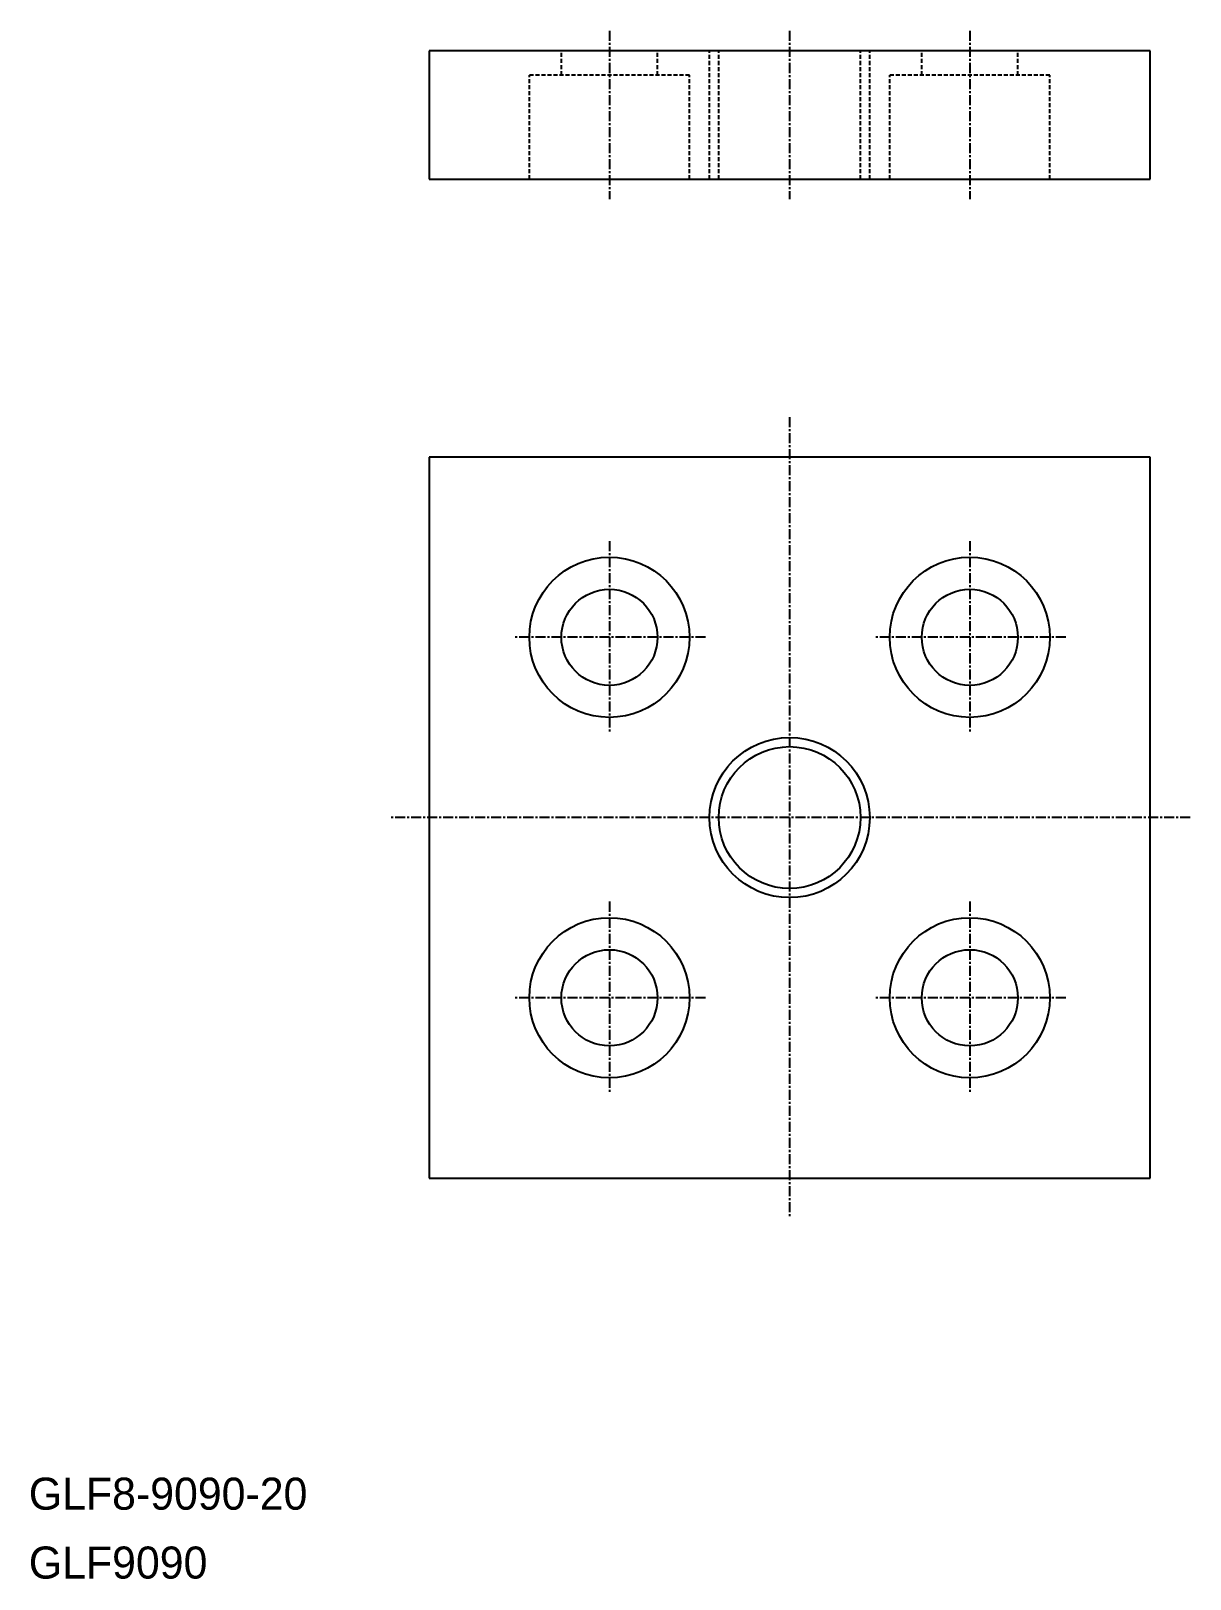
# Model space of a CAD drawing. Extents: x 0 to 145, y 0 to 193.
import ezdxf

# ---------------------------------------------------------------- set-up
doc = ezdxf.new("R2010")
doc.units = 0
doc.linetypes.add('CENTER', pattern=[2, 1.25, -0.25, 0.25, -0.25])
doc.linetypes.add('DASHED', pattern=[0.75, 0.5, -0.25])
doc.layers.get('0').update_dxf_attribs({"linetype": 'CONTINUOUS'})
doc.layers.add('CENTER', color=1, linetype='CENTER')

msp = doc.modelspace()

# ---------------------------------------------------------------- linework, layer by layer
at = {"color": 7, "linetype": 'CONTINUOUS'}
for p, q in [((140, 190.69), (50, 190.69)), ((50, 190.69), (50, 174.69)), ((140, 174.69), (140, 190.69)), ((50, 174.69), (140, 174.69)), ((50, 140), (50, 50)), ((140, 140), (50, 140)), ((140, 50), (140, 140)), ((50, 50), (140, 50))]:
    msp.add_line(p, q, dxfattribs=at)
at = {"color": 3, "linetype": 'DASHED'}
for p, q in [((66.5, 187.69), (66.5, 190.69)), ((78.5, 187.69), (78.5, 190.69)), ((85, 174.69), (85, 190.69)), ((86.15, 174.69), (86.15, 190.69)), ((103.85, 174.69), (103.85, 190.69)), ((105, 174.69), (105, 190.69)), ((111.5, 187.69), (111.5, 190.69)), ((123.5, 187.69), (123.5, 190.69)), ((62.5, 174.69), (62.5, 187.69)), ((82.5, 187.69), (62.5, 187.69)), ((82.5, 174.69), (82.5, 187.69)), ((107.5, 174.69), (107.5, 187.69)), ((127.5, 187.69), (107.5, 187.69)), ((127.5, 174.69), (127.5, 187.69))]:
    msp.add_line(p, q, dxfattribs=at)
at = {"color": 7, "linetype": 'CONTINUOUS'}
for centre, radius in [((72.5, 117.5), 10), ((117.5, 117.5), 10), ((72.5, 117.5), 6), ((117.5, 117.5), 6), ((95, 95), 8.85), ((72.5, 72.5), 10), ((117.5, 72.5), 10), ((72.5, 72.5), 6), ((117.5, 72.5), 6)]:
    msp.add_circle(centre, radius, dxfattribs=at)
at = {"color": 3, "linetype": 'CONTINUOUS'}
msp.add_circle((95, 95), 10, dxfattribs=at)
at = {"layer": 'CENTER', "color": 1, "linetype": 'CENTER'}
for p, q in [((72.5, 193.19), (72.5, 172.19)), ((95, 193.19), (95, 172.19)), ((117.5, 193.19), (117.5, 172.19)), ((95, 145), (95, 45)), ((72.5, 129.5), (72.5, 105.5)), ((117.5, 129.5), (117.5, 105.5)), ((84.5, 117.5), (60.5, 117.5)), ((129.5, 117.5), (105.5, 117.5)), ((145, 95), (45, 95)), ((72.5, 84.5), (72.5, 60.5)), ((117.5, 84.5), (117.5, 60.5)), ((84.5, 72.5), (60.5, 72.5)), ((129.5, 72.5), (105.5, 72.5))]:
    msp.add_line(p, q, dxfattribs=at)

# ---------------------------------------------------------------- texts
at = {"color": 7, "linetype": 'CONTINUOUS'}
for s, p in [('GLF8-9090-20', (0, 8.6)), ('GLF9090', (0, 0))]:
    msp.add_text(s, height=4, dxfattribs=at).set_placement(p)

doc.saveas('drawing.dxf')
